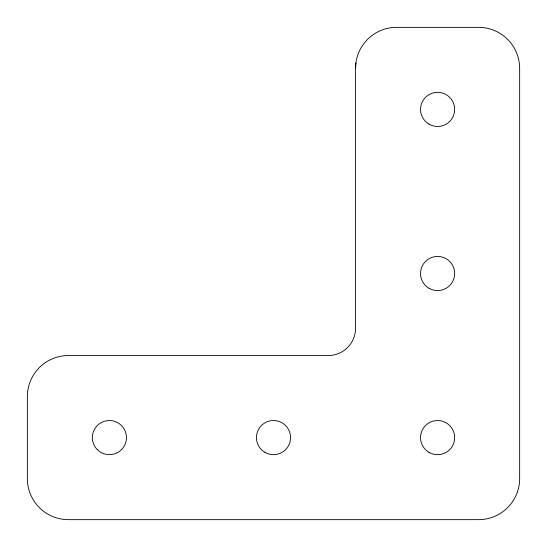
<?xml version="1.0" encoding="UTF-8"?>
<svg xmlns="http://www.w3.org/2000/svg" width="547" height="547" viewBox="0 0 547 547"><rect width="100%" height="100%" fill="white"/><g stroke="black" fill="none" stroke-linecap="round" stroke-linejoin="round"><path stroke-width="0.82" d="M355.55 68.375A41.025 41.025 0 0 1 396.575 27.35L478.625 27.35A41.025 41.025 0 0 1 519.65 68.375L519.65 478.625A41.025 41.025 0 0 1 478.625 519.65L68.375 519.65A41.025 41.025 0 0 1 27.35 478.625L27.35 396.575A41.025 41.025 0 0 1 68.375 355.55L328.2 355.55A27.35 27.35 0 0 0 355.55 328.2L355.55 68.375L355.899 63.021M429.067 452.383A17.066 17.066 0 0 0 454.666 437.6A17.066 17.066 0 0 0 429.067 422.817A17.066 17.066 0 0 0 429.067 452.383M97.332 449.668A17.066 17.066 0 0 0 125.885 442.017A17.066 17.066 0 0 0 104.983 421.115A17.066 17.066 0 0 0 97.332 449.668M264.967 452.383A17.066 17.066 0 0 0 290.566 437.6A17.066 17.066 0 0 0 264.967 422.817A17.066 17.066 0 0 0 264.967 452.383M429.067 288.283A17.066 17.066 0 0 0 454.666 273.5A17.066 17.066 0 0 0 429.067 258.717A17.066 17.066 0 0 0 429.067 288.283M429.067 124.183A17.066 17.066 0 0 0 454.666 109.4A17.066 17.066 0 0 0 429.067 94.617A17.066 17.066 0 0 0 429.067 124.183"/></g></svg>
